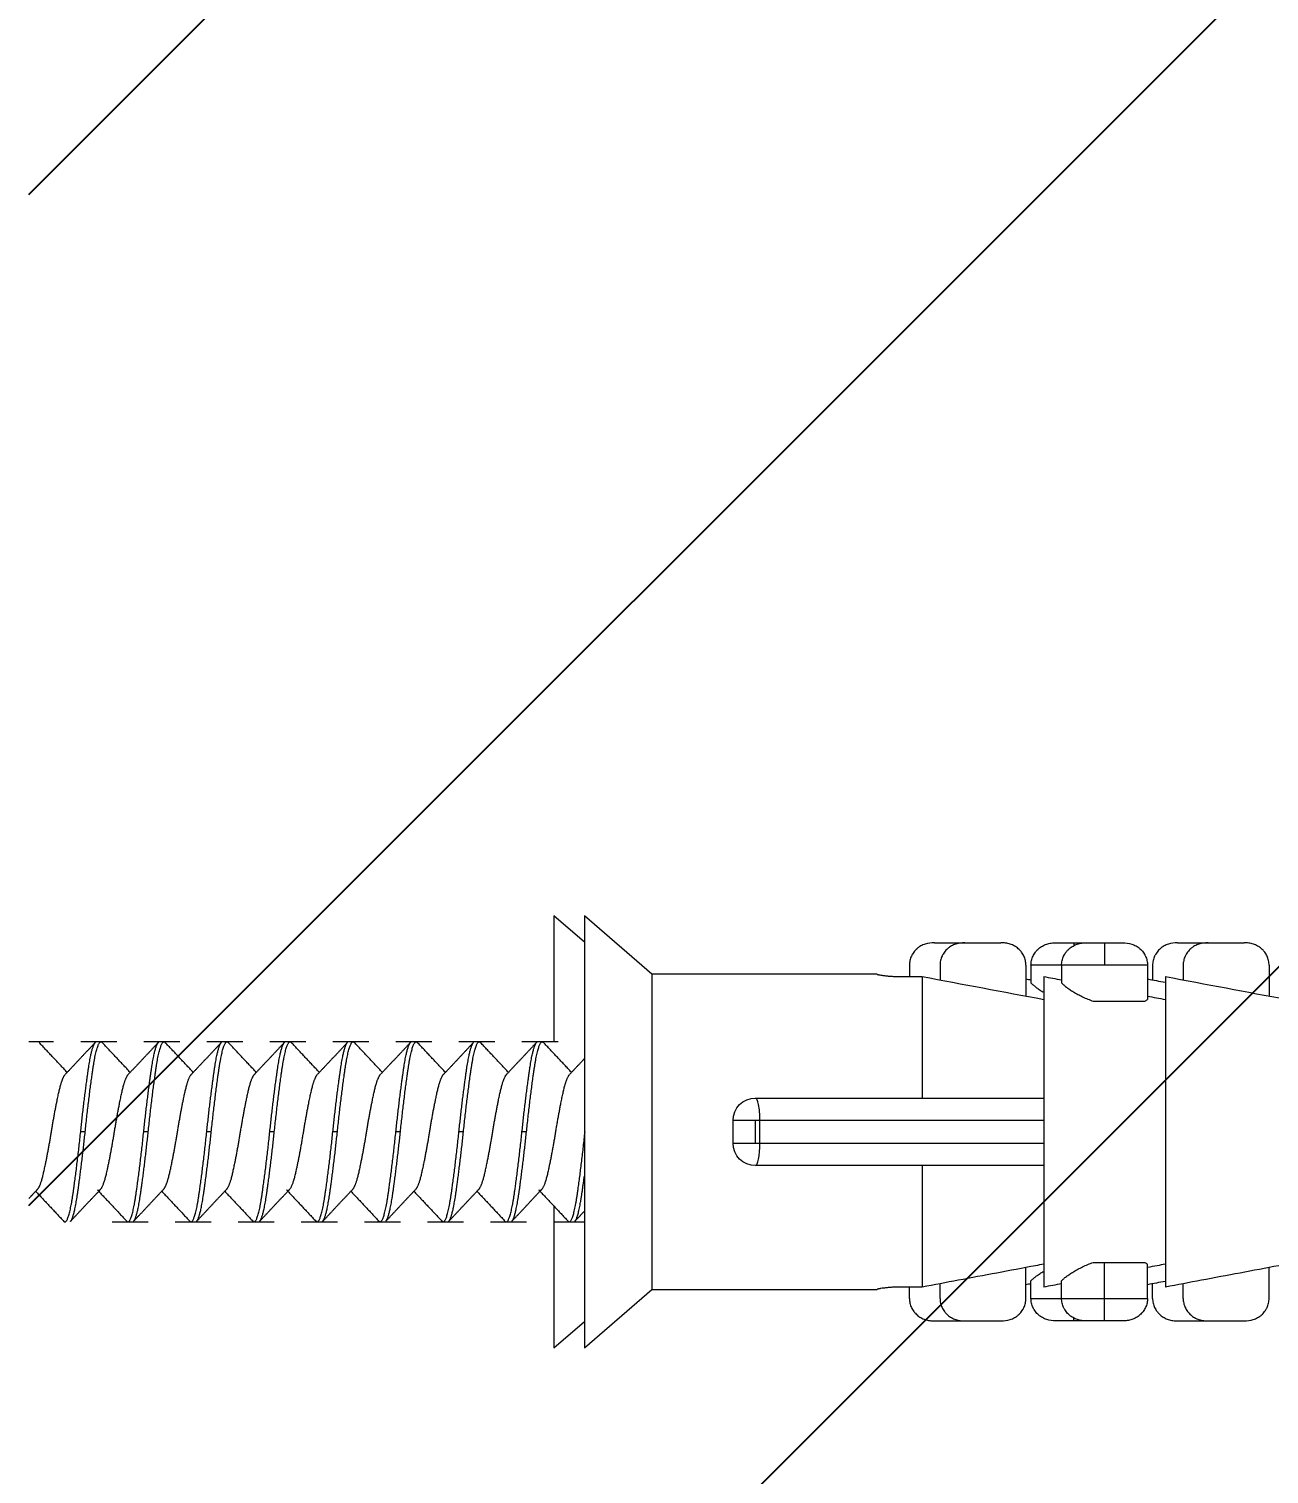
# Model space of a CAD drawing. Header units: millimetres. Extents: x 2433 to 4809, y -10272 to -6912.
# Drawn here: x 4388.36 to 4415.9, y -9289 to -9256.91 of the extents above; entities that cross this region are included whole.
import ezdxf

# ---------------------------------------------------------------- set-up
doc = ezdxf.new("R2010")
doc.units = ezdxf.units.MM
doc.layers.add('DIM', color=3, linetype='Continuous', lineweight=13)
doc.layers.add('hatch', color=2, linetype='Continuous')
doc.styles.add('ARIAL', font='arial.ttf')
doc.dimstyles.get("Standard").update_dxf_attribs({"dimtxt": 15, "dimasz": 15, "dimexe": 0.18, "dimexo": 0.0625, "dimgap": 4, "dimtad": 0, "dimtih": 1, "dimtoh": 1, "dimdec": 1, "dimdsep": 46, "dimtxsty": 'ARIAL', "dimcen": 0, "dimclrd": 3, "dimclre": 3, "dimclrt": 3, "dimadec": 0, "dimazin": 0, "dimtfac": 1, "dimtdec": 1, "dimtofl": 0, "dimtmove": 0, "dimatfit": 3, "dimfxl": 1, "dimtolj": 1, "dimtzin": 0, "dimarcsym": 0})

# ---------------------------------------------------------------- blocks, each defined once
blk = doc.blocks.new('*D52')
at = {"layer": 'Defpoints', "color": 0, "transparency": 16777216}
for p in [(4571.19, -9105.467), (4571.19, -9105.467), (4388.361, -9574.132)]:
    blk.add_point(p, dxfattribs=at)
at = {"layer": 'DIM', "color": 3, "lineweight": -2, "transparency": 16777216}
for p, q in [((4571.252, -9105.467), (4571.37, -9105.467)), ((4571.19, -9123.467), (4571.19, -9325.61)), ((4571.19, -9556.132), (4571.19, -9353.99)), ((4388.424, -9574.132), (4571.37, -9574.132))]:
    blk.add_line(p, q, dxfattribs=at)
at = {"layer": 'DIM', "color": 3, "transparency": 16777216}
for points in [[(4568.19, -9123.467), (4574.19, -9123.467), (4571.19, -9105.467)], [(4568.19, -9556.132), (4574.19, -9556.132), (4571.19, -9574.132)]]:
    blk.add_solid(points, dxfattribs=at)
at = {"layer": 'DIM', "color": 3, "transparency": 16777216, "insert": (4571.19, -9339.8), "char_height": 18, "attachment_point": 5, "style": 'ARIAL'}
blk.add_mtext('\\A1;468.7', dxfattribs=at)

msp = doc.modelspace()

# ---------------------------------------------------------------- hatches: boundary and pattern name
at = {"layer": 'hatch'}
h = msp.add_hatch(dxfattribs=at)
h.set_pattern_fill('ANSI31', color=256, scale=5)
h.set_pattern_definition([(45, (-10748.396, -4416.275), (-11.22532, 11.22532), [])])
h.paths.add_polyline_path([(4388.361, -9950.155), (4438.361, -9950.155), (4438.361, -7879.589), (4388.361, -7879.589)])

# ---------------------------------------------------------------- linework, layer by layer
at = {"linetype": 'Continuous', "lineweight": 18, "extrusion": (-1, -2.22045e-16, 0)}
for p, q in [((4400.018, -9276.603), (4400.018, -9279.403)), ((4400.698, -9277.192), (4400.018, -9276.603)), ((4400.698, -9276.603), (4400.698, -9281.403)), ((4402.198, -9277.903), (4400.698, -9276.603)), ((4408.468, -9277.203), (4409.148, -9277.203)), ((4409.148, -9277.203), (4409.948, -9277.203)), ((4411.168, -9277.203), (4411.568, -9277.203)), ((4411.568, -9277.203), (4411.854, -9277.203)), ((4411.848, -9277.203), (4412.248, -9277.203)), ((4412.248, -9277.203), (4412.648, -9277.203)), ((4413.868, -9277.203), (4414.548, -9277.203)), ((4414.548, -9277.203), (4415.348, -9277.203)), ((4407.198, -9277.903), (4402.198, -9277.903)), ((4402.198, -9277.903), (4402.198, -9281.403)), ((4407.198, -9277.903), (4407.198, -9277.904)), ((4407.698, -9277.955), (4408.198, -9277.955)), ((4407.914, -9277.703), (4407.914, -9277.955)), ((4408.198, -9277.955), (4408.198, -9280.653)), ((4408.594, -9277.703), (4408.594, -9278.029)), ((4410.502, -9277.703), (4410.502, -9278.389)), ((4410.614, -9277.703), (4410.614, -9278.096)), ((4410.898, -9277.955), (4410.898, -9281.403)), ((4411.294, -9277.703), (4411.294, -9278.096)), ((4413.202, -9277.703), (4413.202, -9278.464)), ((4413.314, -9277.703), (4413.314, -9278.029)), ((4413.598, -9277.955), (4413.598, -9281.403)), ((4413.994, -9277.703), (4413.994, -9278.029)), ((4415.902, -9277.703), (4415.902, -9278.389)), ((4411.996, -9278.503), (4413.14, -9278.503)), ((4388.911, -9279.403), (4388.361, -9279.403)), ((4390.311, -9279.403), (4389.511, -9279.403)), ((4391.711, -9279.403), (4390.911, -9279.403)), ((4393.111, -9279.403), (4392.311, -9279.403)), ((4394.511, -9279.403), (4393.711, -9279.403)), ((4395.911, -9279.403), (4395.111, -9279.403)), ((4397.311, -9279.403), (4396.511, -9279.403)), ((4398.711, -9279.403), (4397.911, -9279.403)), ((4400.111, -9279.403), (4399.311, -9279.403)), ((4404.498, -9280.653), (4410.898, -9280.653)), ((4403.998, -9281.653), (4403.998, -9281.153)), ((4400.698, -9281.403), (4400.698, -9286.203)), ((4402.198, -9281.403), (4402.198, -9284.903)), ((4410.898, -9281.403), (4410.898, -9284.851)), ((4413.598, -9281.403), (4413.598, -9284.851)), ((4410.898, -9282.153), (4404.498, -9282.153)), ((4408.198, -9282.153), (4408.198, -9284.851)), ((4400.018, -9283.06), (4400.018, -9286.203)), ((4390.211, -9283.403), (4391.011, -9283.403)), ((4391.611, -9283.403), (4392.411, -9283.403)), ((4393.011, -9283.403), (4393.811, -9283.403)), ((4394.411, -9283.403), (4395.211, -9283.403)), ((4395.811, -9283.403), (4396.611, -9283.403)), ((4397.211, -9283.403), (4398.011, -9283.403)), ((4398.611, -9283.403), (4399.411, -9283.403)), ((4400.011, -9283.403), (4400.698, -9283.403)), ((4411.996, -9284.303), (4412.248, -9284.303)), ((4412.248, -9284.303), (4413.14, -9284.303)), ((4413.202, -9285.103), (4413.202, -9284.341)), ((4410.502, -9285.103), (4410.502, -9284.417)), ((4415.902, -9285.103), (4415.902, -9284.417)), ((4400.698, -9286.203), (4402.198, -9284.903)), ((4402.198, -9284.903), (4407.198, -9284.903)), ((4407.198, -9284.901), (4407.198, -9284.903)), ((4408.198, -9284.851), (4407.698, -9284.851)), ((4407.914, -9285.103), (4407.914, -9284.851)), ((4408.594, -9285.103), (4408.594, -9284.776)), ((4410.614, -9285.103), (4410.614, -9284.709)), ((4411.294, -9285.103), (4411.294, -9284.709)), ((4413.314, -9285.103), (4413.314, -9284.776)), ((4413.994, -9285.103), (4413.994, -9284.776)), ((4400.018, -9286.203), (4400.698, -9285.614)), ((4408.468, -9285.603), (4409.148, -9285.603)), ((4409.148, -9285.603), (4409.948, -9285.603)), ((4411.568, -9285.603), (4411.168, -9285.603)), ((4411.852, -9285.603), (4411.568, -9285.603)), ((4412.248, -9285.603), (4411.848, -9285.603)), ((4412.648, -9285.603), (4412.248, -9285.603)), ((4413.868, -9285.603), (4414.548, -9285.603)), ((4414.548, -9285.603), (4415.348, -9285.603))]:
    msp.add_line(p, q, dxfattribs=at)
at = {"linetype": 'Continuous', "lineweight": 13, "extrusion": (-1, -2.22045e-16, 0)}
for p, q in [((4411.568, -9277.203), (4411.568, -9277.266)), ((4412.248, -9277.203), (4412.248, -9277.703)), ((4411.294, -9277.703), (4410.614, -9277.703)), ((4412.248, -9277.703), (4411.294, -9277.703)), ((4413.202, -9277.703), (4412.248, -9277.703)), ((4404.498, -9281.153), (4403.998, -9281.153)), ((4404.593, -9281.153), (4404.498, -9281.153)), ((4404.498, -9281.653), (4404.498, -9281.153)), ((4410.898, -9281.153), (4404.593, -9281.153)), ((4404.593, -9281.653), (4404.593, -9281.153)), ((4389.611, -9281.403), (4389.511, -9281.403)), ((4391.011, -9281.403), (4390.911, -9281.403)), ((4392.411, -9281.403), (4392.311, -9281.403)), ((4393.811, -9281.403), (4393.711, -9281.403)), ((4395.211, -9281.403), (4395.111, -9281.403)), ((4396.611, -9281.403), (4396.511, -9281.403)), ((4398.011, -9281.403), (4397.911, -9281.403)), ((4399.411, -9281.403), (4399.311, -9281.403)), ((4403.998, -9281.653), (4404.498, -9281.653)), ((4404.498, -9281.653), (4404.593, -9281.653)), ((4404.593, -9281.653), (4410.898, -9281.653)), ((4412.248, -9285.103), (4412.248, -9284.303)), ((4410.614, -9285.103), (4411.294, -9285.103)), ((4411.294, -9285.103), (4412.248, -9285.103)), ((4412.248, -9285.103), (4413.202, -9285.103)), ((4412.248, -9285.603), (4412.248, -9285.103)), ((4411.568, -9285.603), (4411.568, -9285.539))]:
    msp.add_line(p, q, dxfattribs=at)
at = {"linetype": 'Continuous', "lineweight": 18, "extrusion": (0, 0, -1)}
for centre, start, end in [((-4404.498, -9281.153), 0, 90), ((-4404.498, -9281.653), 270, 0)]:
    msp.add_arc(centre, 0.5, start, end, dxfattribs=at)
at = {"linetype": 'Continuous', "lineweight": 13}
for centre, start_param, end_param in [((4404.498, -9281.153), 1.570796, 3.141593), ((4404.498, -9281.653), 0, 1.570796)]:
    msp.add_ellipse(centre, major_axis=(0, -0.5), ratio=0.190423, start_param=start_param, end_param=end_param, dxfattribs=at)
at = {"linetype": 'Continuous', "lineweight": 18}
for points, knots in [([(4408.468, -9277.203), (4408.399, -9277.203), (4408.33, -9277.212), (4408.248, -9277.24), (4408.232, -9277.246), (4408.2, -9277.26), (4408.169, -9277.275), (4408.14, -9277.294), (4408.118, -9277.309), (4408.111, -9277.314), (4408.098, -9277.325), (4408.091, -9277.33), (4408.058, -9277.359), (4408.034, -9277.384), (4408.003, -9277.425), (4407.993, -9277.44), (4407.979, -9277.462), (4407.975, -9277.47), (4407.967, -9277.485), (4407.963, -9277.493), (4407.945, -9277.532), (4407.934, -9277.565), (4407.922, -9277.616), (4407.919, -9277.633), (4407.915, -9277.668), (4407.914, -9277.685), (4407.914, -9277.703)], [0, 0, 0, 0, 0.25, 0.25, 0.3125, 0.3125, 0.375, 0.4375, 0.4375, 0.46875, 0.46875, 0.5, 0.5, 0.625, 0.625, 0.6875, 0.6875, 0.71875, 0.71875, 0.75, 0.75, 0.875, 0.875, 0.9375, 0.9375, 1, 1, 1, 1]), ([(4409.148, -9277.203), (4409.078, -9277.203), (4409.01, -9277.212), (4408.927, -9277.24), (4408.911, -9277.246), (4408.879, -9277.26), (4408.848, -9277.275), (4408.819, -9277.294), (4408.798, -9277.309), (4408.791, -9277.314), (4408.777, -9277.325), (4408.77, -9277.33), (4408.737, -9277.359), (4408.713, -9277.384), (4408.682, -9277.425), (4408.672, -9277.44), (4408.659, -9277.462), (4408.655, -9277.47), (4408.646, -9277.485), (4408.642, -9277.493), (4408.624, -9277.532), (4408.613, -9277.565), (4408.602, -9277.616), (4408.599, -9277.633), (4408.595, -9277.668), (4408.594, -9277.685), (4408.594, -9277.703)], [0, 0, 0, 0, 0.25, 0.25, 0.3125, 0.3125, 0.375, 0.4375, 0.4375, 0.46875, 0.46875, 0.5, 0.5, 0.625, 0.625, 0.6875, 0.6875, 0.71875, 0.71875, 0.75, 0.75, 0.875, 0.875, 0.9375, 0.9375, 1, 1, 1, 1]), ([(4410.502, -9277.703), (4410.502, -9277.668), (4410.498, -9277.633), (4410.487, -9277.583), (4410.482, -9277.566), (4410.471, -9277.533), (4410.464, -9277.517), (4410.443, -9277.47), (4410.425, -9277.44), (4410.399, -9277.405), (4410.393, -9277.399), (4410.382, -9277.385), (4410.364, -9277.366), (4410.333, -9277.336), (4410.306, -9277.314), (4410.278, -9277.294), (4410.263, -9277.285), (4410.217, -9277.26), (4410.186, -9277.246), (4410.136, -9277.229), (4410.12, -9277.224), (4410.086, -9277.216), (4410.069, -9277.213), (4410.017, -9277.205), (4409.983, -9277.203), (4409.948, -9277.203)], [0, 0, 0, 0, 0.125, 0.125, 0.1875, 0.1875, 0.25, 0.25, 0.375, 0.375, 0.40625, 0.40625, 0.4375, 0.5, 0.5625, 0.5625, 0.625, 0.625, 0.75, 0.75, 0.8125, 0.8125, 0.875, 0.875, 1, 1, 1, 1]), ([(4410.614, -9277.703), (4410.614, -9277.668), (4410.618, -9277.633), (4410.629, -9277.583), (4410.634, -9277.566), (4410.645, -9277.533), (4410.652, -9277.517), (4410.674, -9277.47), (4410.691, -9277.44), (4410.718, -9277.405), (4410.723, -9277.399), (4410.734, -9277.385), (4410.752, -9277.366), (4410.783, -9277.336), (4410.81, -9277.314), (4410.839, -9277.294), (4410.854, -9277.285), (4410.899, -9277.26), (4410.93, -9277.246), (4410.98, -9277.229), (4410.997, -9277.224), (4411.031, -9277.216), (4411.048, -9277.213), (4411.099, -9277.205), (4411.134, -9277.203), (4411.168, -9277.203)], [0, 0, 0, 0, 0.125, 0.125, 0.1875, 0.1875, 0.25, 0.25, 0.375, 0.375, 0.40625, 0.40625, 0.4375, 0.5, 0.5625, 0.5625, 0.625, 0.625, 0.75, 0.75, 0.8125, 0.8125, 0.875, 0.875, 1, 1, 1, 1]), ([(4411.294, -9277.703), (4411.294, -9277.668), (4411.298, -9277.633), (4411.309, -9277.583), (4411.314, -9277.566), (4411.325, -9277.533), (4411.331, -9277.517), (4411.353, -9277.47), (4411.371, -9277.44), (4411.397, -9277.405), (4411.403, -9277.399), (4411.414, -9277.385), (4411.431, -9277.366), (4411.462, -9277.336), (4411.49, -9277.314), (4411.518, -9277.294), (4411.533, -9277.285), (4411.578, -9277.26), (4411.61, -9277.246), (4411.659, -9277.229), (4411.676, -9277.224), (4411.71, -9277.216), (4411.727, -9277.213), (4411.778, -9277.205), (4411.813, -9277.203), (4411.848, -9277.203)], [0, 0, 0, 0, 0.125, 0.125, 0.1875, 0.1875, 0.25, 0.25, 0.375, 0.375, 0.40625, 0.40625, 0.4375, 0.5, 0.5625, 0.5625, 0.625, 0.625, 0.75, 0.75, 0.8125, 0.8125, 0.875, 0.875, 1, 1, 1, 1]), ([(4412.648, -9277.203), (4412.718, -9277.203), (4412.786, -9277.212), (4412.868, -9277.24), (4412.885, -9277.246), (4412.916, -9277.26), (4412.947, -9277.275), (4412.977, -9277.294), (4412.998, -9277.309), (4413.005, -9277.314), (4413.019, -9277.325), (4413.026, -9277.33), (4413.059, -9277.359), (4413.082, -9277.384), (4413.114, -9277.425), (4413.123, -9277.44), (4413.137, -9277.462), (4413.141, -9277.47), (4413.149, -9277.485), (4413.153, -9277.493), (4413.172, -9277.532), (4413.183, -9277.565), (4413.194, -9277.616), (4413.197, -9277.633), (4413.201, -9277.668), (4413.202, -9277.685), (4413.202, -9277.703)], [0, 0, 0, 0, 0.25, 0.25, 0.3125, 0.3125, 0.375, 0.4375, 0.4375, 0.46875, 0.46875, 0.5, 0.5, 0.625, 0.625, 0.6875, 0.6875, 0.71875, 0.71875, 0.75, 0.75, 0.875, 0.875, 0.9375, 0.9375, 1, 1, 1, 1]), ([(4413.868, -9277.203), (4413.799, -9277.203), (4413.73, -9277.212), (4413.648, -9277.24), (4413.632, -9277.246), (4413.6, -9277.26), (4413.569, -9277.275), (4413.54, -9277.294), (4413.518, -9277.309), (4413.511, -9277.314), (4413.498, -9277.325), (4413.491, -9277.33), (4413.458, -9277.359), (4413.434, -9277.384), (4413.403, -9277.425), (4413.393, -9277.44), (4413.379, -9277.462), (4413.375, -9277.47), (4413.367, -9277.485), (4413.363, -9277.493), (4413.345, -9277.532), (4413.334, -9277.565), (4413.322, -9277.616), (4413.319, -9277.633), (4413.315, -9277.668), (4413.314, -9277.685), (4413.314, -9277.703)], [0, 0, 0, 0, 0.25, 0.25, 0.3125, 0.3125, 0.375, 0.4375, 0.4375, 0.46875, 0.46875, 0.5, 0.5, 0.625, 0.625, 0.6875, 0.6875, 0.71875, 0.71875, 0.75, 0.75, 0.875, 0.875, 0.9375, 0.9375, 1, 1, 1, 1]), ([(4414.548, -9277.203), (4414.478, -9277.203), (4414.41, -9277.212), (4414.327, -9277.24), (4414.311, -9277.246), (4414.279, -9277.26), (4414.248, -9277.275), (4414.219, -9277.294), (4414.198, -9277.309), (4414.191, -9277.314), (4414.177, -9277.325), (4414.17, -9277.33), (4414.137, -9277.359), (4414.113, -9277.384), (4414.082, -9277.425), (4414.072, -9277.44), (4414.059, -9277.462), (4414.055, -9277.47), (4414.046, -9277.485), (4414.042, -9277.493), (4414.024, -9277.532), (4414.013, -9277.565), (4414.002, -9277.616), (4413.999, -9277.633), (4413.995, -9277.668), (4413.994, -9277.685), (4413.994, -9277.703)], [0, 0, 0, 0, 0.25, 0.25, 0.3125, 0.3125, 0.375, 0.4375, 0.4375, 0.46875, 0.46875, 0.5, 0.5, 0.625, 0.625, 0.6875, 0.6875, 0.71875, 0.71875, 0.75, 0.75, 0.875, 0.875, 0.9375, 0.9375, 1, 1, 1, 1]), ([(4415.902, -9277.703), (4415.902, -9277.668), (4415.898, -9277.633), (4415.887, -9277.583), (4415.882, -9277.566), (4415.871, -9277.533), (4415.864, -9277.517), (4415.843, -9277.47), (4415.825, -9277.44), (4415.799, -9277.405), (4415.793, -9277.399), (4415.782, -9277.385), (4415.764, -9277.366), (4415.733, -9277.336), (4415.706, -9277.314), (4415.678, -9277.294), (4415.663, -9277.285), (4415.617, -9277.26), (4415.586, -9277.246), (4415.536, -9277.229), (4415.52, -9277.224), (4415.486, -9277.216), (4415.469, -9277.213), (4415.417, -9277.205), (4415.383, -9277.203), (4415.348, -9277.203)], [0, 0, 0, 0, 0.125, 0.125, 0.1875, 0.1875, 0.25, 0.25, 0.375, 0.375, 0.40625, 0.40625, 0.4375, 0.5, 0.5625, 0.5625, 0.625, 0.625, 0.75, 0.75, 0.8125, 0.8125, 0.875, 0.875, 1, 1, 1, 1]), ([(4407.198, -9277.904), (4407.198, -9277.905), (4407.201, -9277.907), (4407.211, -9277.909), (4407.215, -9277.91), (4407.224, -9277.913), (4407.23, -9277.914), (4407.249, -9277.917), (4407.264, -9277.92), (4407.291, -9277.925), (4407.301, -9277.926), (4407.322, -9277.929), (4407.333, -9277.931), (4407.367, -9277.935), (4407.392, -9277.938), (4407.426, -9277.942), (4407.433, -9277.942), (4407.447, -9277.944), (4407.469, -9277.945), (4407.506, -9277.948), (4407.536, -9277.95), (4407.567, -9277.952), (4407.584, -9277.952), (4407.632, -9277.954), (4407.665, -9277.955), (4407.698, -9277.955)], [0, 0, 0, 0, 0.125, 0.125, 0.1875, 0.1875, 0.25, 0.25, 0.375, 0.375, 0.4375, 0.4375, 0.5, 0.5, 0.625, 0.625, 0.65625, 0.65625, 0.6875, 0.75, 0.8125, 0.8125, 0.875, 0.875, 1, 1, 1, 1]), ([(4410.614, -9278.096), (4410.628, -9278.11), (4410.643, -9278.125), (4410.679, -9278.156), (4410.699, -9278.172), (4410.733, -9278.198), (4410.744, -9278.206), (4410.769, -9278.224), (4410.782, -9278.233), (4410.822, -9278.26), (4410.85, -9278.278), (4410.883, -9278.298), (4410.885, -9278.299), (4410.888, -9278.301)], [0, 0, 0, 0, 0.244671, 0.244671, 0.489341, 0.489341, 0.611677, 0.611677, 0.734012, 0.734012, 0.978683, 0.978683, 1, 1, 1, 1]), ([(4411.294, -9278.096), (4411.307, -9278.11), (4411.323, -9278.125), (4411.358, -9278.156), (4411.378, -9278.172), (4411.412, -9278.198), (4411.424, -9278.206), (4411.448, -9278.224), (4411.461, -9278.233), (4411.501, -9278.26), (4411.529, -9278.278), (4411.589, -9278.314), (4411.621, -9278.333), (4411.672, -9278.36), (4411.689, -9278.369), (4411.724, -9278.387), (4411.742, -9278.396), (4411.797, -9278.423), (4411.835, -9278.44), (4411.913, -9278.472), (4411.954, -9278.488), (4411.996, -9278.503)], [0, 0, 0, 0, 0.125, 0.125, 0.25, 0.25, 0.3125, 0.3125, 0.375, 0.375, 0.5, 0.5, 0.625, 0.625, 0.6875, 0.6875, 0.75, 0.75, 0.875, 0.875, 1, 1, 1, 1]), ([(4410.898, -9284.342), (4410.837, -9284.354), (4410.776, -9284.365), (4410.144, -9284.485), (4409.572, -9284.592), (4408.733, -9284.75), (4408.465, -9284.801), (4408.198, -9284.851)], [0, 0, 0, 0, 0.067447, 0.067447, 0.702741, 0.702741, 1, 1, 1, 1]), ([(4411.294, -9284.709), (4411.307, -9284.695), (4411.323, -9284.681), (4411.358, -9284.649), (4411.378, -9284.633), (4411.412, -9284.608), (4411.424, -9284.599), (4411.448, -9284.582), (4411.461, -9284.573), (4411.501, -9284.546), (4411.529, -9284.528), (4411.589, -9284.491), (4411.621, -9284.473), (4411.672, -9284.446), (4411.689, -9284.437), (4411.724, -9284.418), (4411.742, -9284.409), (4411.797, -9284.383), (4411.835, -9284.366), (4411.913, -9284.333), (4411.954, -9284.318), (4411.996, -9284.303)], [0, 0, 0, 0, 0.125, 0.125, 0.25, 0.25, 0.3125, 0.3125, 0.375, 0.375, 0.5, 0.5, 0.625, 0.625, 0.6875, 0.6875, 0.75, 0.75, 0.875, 0.875, 1, 1, 1, 1]), ([(4413.598, -9284.342), (4413.537, -9284.354), (4413.476, -9284.365), (4413.344, -9284.39), (4413.273, -9284.404), (4413.202, -9284.417)], [0, 0, 0, 0, 0.459752, 0.459752, 1, 1, 1, 1]), ([(4416.298, -9284.342), (4416.237, -9284.354), (4416.176, -9284.365), (4415.544, -9284.485), (4414.972, -9284.592), (4414.133, -9284.75), (4413.865, -9284.801), (4413.598, -9284.851)], [0, 0, 0, 0, 0.067447, 0.067447, 0.702741, 0.702741, 1, 1, 1, 1]), ([(4410.614, -9284.709), (4410.628, -9284.695), (4410.643, -9284.681), (4410.679, -9284.649), (4410.699, -9284.633), (4410.733, -9284.608), (4410.744, -9284.599), (4410.769, -9284.582), (4410.782, -9284.573), (4410.822, -9284.546), (4410.85, -9284.528), (4410.883, -9284.508), (4410.885, -9284.506), (4410.888, -9284.505)], [0, 0, 0, 0, 0.244671, 0.244671, 0.489341, 0.489341, 0.611677, 0.611677, 0.734012, 0.734012, 0.978683, 0.978683, 1, 1, 1, 1]), ([(4407.698, -9284.851), (4407.665, -9284.851), (4407.632, -9284.852), (4407.584, -9284.853), (4407.568, -9284.854), (4407.537, -9284.855), (4407.521, -9284.856), (4407.476, -9284.859), (4407.447, -9284.862), (4407.407, -9284.866), (4407.393, -9284.867), (4407.368, -9284.87), (4407.356, -9284.872), (4407.321, -9284.876), (4407.301, -9284.879), (4407.278, -9284.883), (4407.273, -9284.884), (4407.265, -9284.885), (4407.253, -9284.887), (4407.235, -9284.891), (4407.224, -9284.893), (4407.215, -9284.895), (4407.211, -9284.896), (4407.201, -9284.899), (4407.198, -9284.9), (4407.198, -9284.901)], [0, 0, 0, 0, 0.125, 0.125, 0.1875, 0.1875, 0.25, 0.25, 0.375, 0.375, 0.4375, 0.4375, 0.5, 0.5, 0.625, 0.625, 0.65625, 0.65625, 0.6875, 0.75, 0.8125, 0.8125, 0.875, 0.875, 1, 1, 1, 1]), ([(4407.914, -9285.103), (4407.914, -9285.138), (4407.918, -9285.172), (4407.929, -9285.223), (4407.934, -9285.239), (4407.945, -9285.273), (4407.952, -9285.289), (4407.974, -9285.336), (4407.991, -9285.365), (4408.018, -9285.4), (4408.023, -9285.407), (4408.034, -9285.42), (4408.052, -9285.44), (4408.083, -9285.47), (4408.11, -9285.491), (4408.139, -9285.511), (4408.154, -9285.521), (4408.199, -9285.546), (4408.23, -9285.56), (4408.28, -9285.577), (4408.297, -9285.581), (4408.331, -9285.589), (4408.348, -9285.593), (4408.399, -9285.6), (4408.434, -9285.603), (4408.468, -9285.603)], [0, 0, 0, 0, 0.125, 0.125, 0.1875, 0.1875, 0.25, 0.25, 0.375, 0.375, 0.40625, 0.40625, 0.4375, 0.5, 0.5625, 0.5625, 0.625, 0.625, 0.75, 0.75, 0.8125, 0.8125, 0.875, 0.875, 1, 1, 1, 1]), ([(4408.594, -9285.103), (4408.594, -9285.138), (4408.598, -9285.172), (4408.609, -9285.223), (4408.614, -9285.239), (4408.625, -9285.273), (4408.631, -9285.289), (4408.653, -9285.336), (4408.671, -9285.365), (4408.697, -9285.4), (4408.703, -9285.407), (4408.714, -9285.42), (4408.731, -9285.44), (4408.762, -9285.47), (4408.79, -9285.491), (4408.818, -9285.511), (4408.833, -9285.521), (4408.878, -9285.546), (4408.91, -9285.56), (4408.959, -9285.577), (4408.976, -9285.581), (4409.01, -9285.589), (4409.027, -9285.593), (4409.078, -9285.6), (4409.113, -9285.603), (4409.148, -9285.603)], [0, 0, 0, 0, 0.125, 0.125, 0.1875, 0.1875, 0.25, 0.25, 0.375, 0.375, 0.40625, 0.40625, 0.4375, 0.5, 0.5625, 0.5625, 0.625, 0.625, 0.75, 0.75, 0.8125, 0.8125, 0.875, 0.875, 1, 1, 1, 1]), ([(4409.948, -9285.603), (4410.018, -9285.603), (4410.086, -9285.593), (4410.168, -9285.566), (4410.185, -9285.56), (4410.216, -9285.546), (4410.247, -9285.53), (4410.277, -9285.512), (4410.298, -9285.497), (4410.305, -9285.492), (4410.319, -9285.481), (4410.326, -9285.475), (4410.359, -9285.447), (4410.382, -9285.422), (4410.414, -9285.38), (4410.423, -9285.366), (4410.437, -9285.344), (4410.441, -9285.336), (4410.449, -9285.321), (4410.453, -9285.313), (4410.472, -9285.274), (4410.483, -9285.241), (4410.494, -9285.19), (4410.497, -9285.173), (4410.501, -9285.138), (4410.502, -9285.12), (4410.502, -9285.103)], [0, 0, 0, 0, 0.25, 0.25, 0.3125, 0.3125, 0.375, 0.4375, 0.4375, 0.46875, 0.46875, 0.5, 0.5, 0.625, 0.625, 0.6875, 0.6875, 0.71875, 0.71875, 0.75, 0.75, 0.875, 0.875, 0.9375, 0.9375, 1, 1, 1, 1]), ([(4411.168, -9285.603), (4411.099, -9285.603), (4411.03, -9285.593), (4410.948, -9285.566), (4410.932, -9285.56), (4410.9, -9285.546), (4410.869, -9285.53), (4410.84, -9285.512), (4410.818, -9285.497), (4410.811, -9285.492), (4410.798, -9285.481), (4410.791, -9285.475), (4410.758, -9285.447), (4410.734, -9285.422), (4410.703, -9285.38), (4410.693, -9285.366), (4410.679, -9285.344), (4410.675, -9285.336), (4410.667, -9285.321), (4410.663, -9285.313), (4410.645, -9285.274), (4410.634, -9285.241), (4410.622, -9285.19), (4410.619, -9285.173), (4410.615, -9285.138), (4410.614, -9285.12), (4410.614, -9285.103)], [0, 0, 0, 0, 0.25, 0.25, 0.3125, 0.3125, 0.375, 0.4375, 0.4375, 0.46875, 0.46875, 0.5, 0.5, 0.625, 0.625, 0.6875, 0.6875, 0.71875, 0.71875, 0.75, 0.75, 0.875, 0.875, 0.9375, 0.9375, 1, 1, 1, 1]), ([(4411.848, -9285.603), (4411.778, -9285.603), (4411.71, -9285.593), (4411.627, -9285.566), (4411.611, -9285.56), (4411.579, -9285.546), (4411.548, -9285.53), (4411.519, -9285.512), (4411.498, -9285.497), (4411.491, -9285.492), (4411.477, -9285.481), (4411.47, -9285.475), (4411.437, -9285.447), (4411.413, -9285.422), (4411.382, -9285.38), (4411.372, -9285.366), (4411.359, -9285.344), (4411.355, -9285.336), (4411.346, -9285.321), (4411.342, -9285.313), (4411.324, -9285.274), (4411.313, -9285.241), (4411.302, -9285.19), (4411.299, -9285.173), (4411.295, -9285.138), (4411.294, -9285.12), (4411.294, -9285.103)], [0, 0, 0, 0, 0.25, 0.25, 0.3125, 0.3125, 0.375, 0.4375, 0.4375, 0.46875, 0.46875, 0.5, 0.5, 0.625, 0.625, 0.6875, 0.6875, 0.71875, 0.71875, 0.75, 0.75, 0.875, 0.875, 0.9375, 0.9375, 1, 1, 1, 1]), ([(4413.202, -9285.103), (4413.202, -9285.138), (4413.198, -9285.172), (4413.187, -9285.223), (4413.182, -9285.239), (4413.171, -9285.273), (4413.164, -9285.289), (4413.143, -9285.336), (4413.125, -9285.365), (4413.099, -9285.4), (4413.093, -9285.407), (4413.082, -9285.42), (4413.064, -9285.44), (4413.033, -9285.47), (4413.006, -9285.491), (4412.978, -9285.511), (4412.963, -9285.521), (4412.917, -9285.546), (4412.886, -9285.56), (4412.836, -9285.577), (4412.82, -9285.581), (4412.786, -9285.589), (4412.769, -9285.593), (4412.717, -9285.6), (4412.683, -9285.603), (4412.648, -9285.603)], [0, 0, 0, 0, 0.125, 0.125, 0.1875, 0.1875, 0.25, 0.25, 0.375, 0.375, 0.40625, 0.40625, 0.4375, 0.5, 0.5625, 0.5625, 0.625, 0.625, 0.75, 0.75, 0.8125, 0.8125, 0.875, 0.875, 1, 1, 1, 1]), ([(4413.314, -9285.103), (4413.314, -9285.138), (4413.318, -9285.172), (4413.329, -9285.223), (4413.334, -9285.239), (4413.345, -9285.273), (4413.352, -9285.289), (4413.374, -9285.336), (4413.391, -9285.365), (4413.418, -9285.4), (4413.423, -9285.407), (4413.434, -9285.42), (4413.452, -9285.44), (4413.483, -9285.47), (4413.51, -9285.491), (4413.539, -9285.511), (4413.554, -9285.521), (4413.599, -9285.546), (4413.63, -9285.56), (4413.68, -9285.577), (4413.697, -9285.581), (4413.731, -9285.589), (4413.748, -9285.593), (4413.799, -9285.6), (4413.834, -9285.603), (4413.868, -9285.603)], [0, 0, 0, 0, 0.125, 0.125, 0.1875, 0.1875, 0.25, 0.25, 0.375, 0.375, 0.40625, 0.40625, 0.4375, 0.5, 0.5625, 0.5625, 0.625, 0.625, 0.75, 0.75, 0.8125, 0.8125, 0.875, 0.875, 1, 1, 1, 1]), ([(4413.994, -9285.103), (4413.994, -9285.138), (4413.998, -9285.172), (4414.009, -9285.223), (4414.014, -9285.239), (4414.025, -9285.273), (4414.031, -9285.289), (4414.053, -9285.336), (4414.071, -9285.365), (4414.097, -9285.4), (4414.103, -9285.407), (4414.114, -9285.42), (4414.131, -9285.44), (4414.162, -9285.47), (4414.19, -9285.491), (4414.218, -9285.511), (4414.233, -9285.521), (4414.278, -9285.546), (4414.31, -9285.56), (4414.359, -9285.577), (4414.376, -9285.581), (4414.41, -9285.589), (4414.427, -9285.593), (4414.478, -9285.6), (4414.513, -9285.603), (4414.548, -9285.603)], [0, 0, 0, 0, 0.125, 0.125, 0.1875, 0.1875, 0.25, 0.25, 0.375, 0.375, 0.40625, 0.40625, 0.4375, 0.5, 0.5625, 0.5625, 0.625, 0.625, 0.75, 0.75, 0.8125, 0.8125, 0.875, 0.875, 1, 1, 1, 1]), ([(4415.348, -9285.603), (4415.418, -9285.603), (4415.486, -9285.593), (4415.568, -9285.566), (4415.585, -9285.56), (4415.616, -9285.546), (4415.647, -9285.53), (4415.677, -9285.512), (4415.698, -9285.497), (4415.705, -9285.492), (4415.719, -9285.481), (4415.726, -9285.475), (4415.759, -9285.447), (4415.782, -9285.422), (4415.814, -9285.38), (4415.823, -9285.366), (4415.837, -9285.344), (4415.841, -9285.336), (4415.849, -9285.321), (4415.853, -9285.313), (4415.872, -9285.274), (4415.883, -9285.241), (4415.894, -9285.19), (4415.897, -9285.173), (4415.901, -9285.138), (4415.902, -9285.12), (4415.902, -9285.103)], [0, 0, 0, 0, 0.25, 0.25, 0.3125, 0.3125, 0.375, 0.4375, 0.4375, 0.46875, 0.46875, 0.5, 0.5, 0.625, 0.625, 0.6875, 0.6875, 0.71875, 0.71875, 0.75, 0.75, 0.875, 0.875, 0.9375, 0.9375, 1, 1, 1, 1])]:
    msp.add_open_spline(points, degree=3, knots=knots, dxfattribs=at)
for points, degree in [([(4408.198, -9277.955), (4409.098, -9278.124), (4409.998, -9278.293), (4410.898, -9278.463)], 3), ([(4410.898, -9277.955), (4411.03, -9277.979), (4411.162, -9278.004), (4411.294, -9278.029)], 3), ([(4413.598, -9277.955), (4414.498, -9278.124), (4415.398, -9278.293), (4416.298, -9278.463)], 3), ([(4410.502, -9278.008), (4410.539, -9278.015), (4410.577, -9278.022), (4410.615, -9278.029)], 3), ([(4413.202, -9278.008), (4413.334, -9278.033), (4413.466, -9278.058), (4413.598, -9278.082)], 3), ([(4413.14, -9278.503), (4413.165, -9278.49), (4413.185, -9278.477), (4413.202, -9278.464)], 3), ([(4413.202, -9278.389), (4413.334, -9278.414), (4413.466, -9278.438), (4413.598, -9278.463)], 3), ([(4389.211, -9280.082), (4388.9, -9279.752), (4388.59, -9279.42)], 2), ([(4389.833, -9279.42), (4389.502, -9279.774), (4389.17, -9280.126)], 2), ([(4390.611, -9280.082), (4390.298, -9279.75), (4389.987, -9279.417)], 2), ([(4391.239, -9279.414), (4390.907, -9279.769), (4390.573, -9280.122)], 2), ([(4392.011, -9280.082), (4391.697, -9279.748), (4391.384, -9279.414)], 2), ([(4392.632, -9279.421), (4392.301, -9279.775), (4391.969, -9280.127)], 2), ([(4393.411, -9280.082), (4393.1, -9279.752), (4392.789, -9279.419)], 2), ([(4394.039, -9279.413), (4393.708, -9279.768), (4393.375, -9280.121)], 2), ([(4394.811, -9280.082), (4394.499, -9279.751), (4394.188, -9279.418)], 2), ([(4395.433, -9279.42), (4395.102, -9279.775), (4394.769, -9280.127)], 2), ([(4396.211, -9280.082), (4395.897, -9279.748), (4395.584, -9279.414)], 2), ([(4396.839, -9279.413), (4396.508, -9279.768), (4396.175, -9280.121)], 2), ([(4397.611, -9280.082), (4397.299, -9279.751), (4396.987, -9279.417)], 2), ([(4398.234, -9279.418), (4397.903, -9279.773), (4397.57, -9280.126)], 2), ([(4399.011, -9280.082), (4398.699, -9279.752), (4398.389, -9279.419)], 2), ([(4399.638, -9279.414), (4399.307, -9279.768), (4398.975, -9280.121)], 2), ([(4400.411, -9280.082), (4400.097, -9279.749), (4399.785, -9279.415)], 2), ([(4400.698, -9279.778), (4400.534, -9279.952), (4400.37, -9280.126)], 2), ([(4388.361, -9282.883), (4388.456, -9282.782), (4388.552, -9282.681)], 2), ([(4388.511, -9282.723), (4388.826, -9283.057), (4389.139, -9283.392)], 2), ([(4389.284, -9283.392), (4389.615, -9283.038), (4389.948, -9282.685)], 2), ([(4389.911, -9282.723), (4390.224, -9283.055), (4390.535, -9283.388)], 2), ([(4390.69, -9283.386), (4391.02, -9283.032), (4391.352, -9282.68)], 2), ([(4391.311, -9282.723), (4391.625, -9283.056), (4391.937, -9283.39)], 2), ([(4392.087, -9283.388), (4392.419, -9283.033), (4392.752, -9282.68)], 2), ([(4392.711, -9282.723), (4393.024, -9283.055), (4393.336, -9283.389)], 2), ([(4393.484, -9283.392), (4393.815, -9283.038), (4394.148, -9282.684)], 2), ([(4394.111, -9282.723), (4394.424, -9283.055), (4394.735, -9283.388)], 2), ([(4394.888, -9283.387), (4395.219, -9283.034), (4395.55, -9282.682)], 2), ([(4395.511, -9282.723), (4395.825, -9283.056), (4396.137, -9283.39)], 2), ([(4396.288, -9283.387), (4396.619, -9283.033), (4396.952, -9282.68)], 2), ([(4396.911, -9282.723), (4397.223, -9283.054), (4397.533, -9283.386)], 2), ([(4397.684, -9283.391), (4398.016, -9283.037), (4398.35, -9282.683)], 2), ([(4398.311, -9282.723), (4398.626, -9283.057), (4398.938, -9283.391)], 2), ([(4399.086, -9283.39), (4399.416, -9283.036), (4399.748, -9282.684)], 2), ([(4399.711, -9282.723), (4400.023, -9283.053), (4400.333, -9283.385)], 2), ([(4400.49, -9283.386), (4400.594, -9283.274), (4400.698, -9283.163)], 2), ([(4411.996, -9284.303), (4412.12, -9284.303), (4412.244, -9284.303), (4412.367, -9284.303)], 3), ([(4413.14, -9284.303), (4413.165, -9284.316), (4413.185, -9284.329), (4413.202, -9284.341)], 3), ([(4410.615, -9284.777), (4410.577, -9284.784), (4410.539, -9284.791), (4410.502, -9284.798)], 3), ([(4411.294, -9284.777), (4411.162, -9284.801), (4411.03, -9284.826), (4410.898, -9284.851)], 3), ([(4413.598, -9284.723), (4413.466, -9284.748), (4413.334, -9284.773), (4413.202, -9284.798)], 3)]:
    msp.add_open_spline(points, degree=degree, dxfattribs=at)
for points, weights, knots in [([(4389.511, -9281.403), (4389.599, -9280.574), (4389.686, -9279.989), (4389.758, -9279.51), (4389.833, -9279.42)], [1, 0.923879532511, 1, 0.936905762166, 0.978405807031], [0, 0, 0, 0.546785, 0.546785, 1, 1, 1]), ([(4389.611, -9281.403), (4389.699, -9280.574), (4389.786, -9279.989), (4389.874, -9279.403), (4389.961, -9279.403), (4389.974, -9279.403), (4389.987, -9279.417)], [1, 0.923879532511, 1, 0.923879532511, 1, 0.988306138301, 0.980205171022], [0, 0, 0, 0.464334, 0.464334, 0.928668, 0.928668, 1, 1, 1]), ([(4390.911, -9281.403), (4390.999, -9280.574), (4391.086, -9279.989), (4391.161, -9279.488), (4391.239, -9279.414)], [1, 0.923879532511, 1, 0.934241363567, 0.982097327995], [0, 0, 0, 0.536516, 0.536516, 1, 1, 1]), ([(4391.011, -9281.403), (4391.099, -9280.574), (4391.186, -9279.989), (4391.274, -9279.403), (4391.361, -9279.403), (4391.372, -9279.403), (4391.384, -9279.414)], [1, 0.923879532511, 1, 0.923879532511, 1, 0.989785720568, 0.982312661935], [0, 0, 0, 0.468563, 0.468563, 0.937126, 0.937126, 1, 1, 1]), ([(4392.311, -9281.403), (4392.399, -9280.574), (4392.486, -9279.989), (4392.558, -9279.511), (4392.632, -9279.421)], [1, 0.923879532511, 1, 0.937048504482, 0.97821856572], [0, 0, 0, 0.547346, 0.547346, 1, 1, 1]), ([(4392.411, -9281.403), (4392.499, -9280.574), (4392.586, -9279.989), (4392.674, -9279.403), (4392.761, -9279.403), (4392.775, -9279.403), (4392.789, -9279.419)], [1, 0.923879532511, 1, 0.923879532511, 1, 0.987311810546, 0.978853499255], [0, 0, 0, 0.461534, 0.461534, 0.923069, 0.923069, 1, 1, 1]), ([(4393.711, -9281.403), (4393.799, -9280.574), (4393.886, -9279.989), (4393.961, -9279.486), (4394.039, -9279.413)], [1, 0.923879532511, 1, 0.933975146727, 0.982486669636], [0, 0, 0, 0.535512, 0.535512, 1, 1, 1]), ([(4393.811, -9281.403), (4393.899, -9280.574), (4393.986, -9279.989), (4394.074, -9279.403), (4394.161, -9279.403), (4394.174, -9279.403), (4394.188, -9279.418)], [1, 0.923879532511, 1, 0.923879532511, 1, 0.987906291345, 0.979655380662], [0, 0, 0, 0.463204, 0.463204, 0.926408, 0.926408, 1, 1, 1]), ([(4395.111, -9281.403), (4395.199, -9280.574), (4395.286, -9279.989), (4395.358, -9279.509), (4395.433, -9279.42)], [1, 0.923879532511, 1, 0.936800972622, 0.978543945557], [0, 0, 0, 0.546373, 0.546373, 1, 1, 1]), ([(4395.211, -9281.403), (4395.299, -9280.574), (4395.386, -9279.989), (4395.474, -9279.403), (4395.561, -9279.403), (4395.572, -9279.403), (4395.584, -9279.414)], [1, 0.923879532511, 1, 0.923879532511, 1, 0.989633321982, 0.982090273841], [0, 0, 0, 0.468124, 0.468124, 0.936247, 0.936247, 1, 1, 1]), ([(4396.511, -9281.403), (4396.599, -9280.574), (4396.686, -9279.989), (4396.761, -9279.486), (4396.839, -9279.413)], [1, 0.923879532511, 1, 0.934017808594, 0.982424026151], [0, 0, 0, 0.535672, 0.535672, 1, 1, 1]), ([(4396.611, -9281.403), (4396.699, -9280.574), (4396.786, -9279.989), (4396.874, -9279.403), (4396.961, -9279.403), (4396.974, -9279.403), (4396.987, -9279.417)], [1, 0.923879532511, 1, 0.923879532511, 1, 0.988196449664, 0.980053512698], [0, 0, 0, 0.464023, 0.464023, 0.928047, 0.928047, 1, 1, 1]), ([(4397.911, -9281.403), (4397.999, -9280.574), (4398.086, -9279.989), (4398.159, -9279.504), (4398.234, -9279.418)], [1, 0.923879532511, 1, 0.936163531801, 0.979396681185], [0, 0, 0, 0.543885, 0.543885, 1, 1, 1]), ([(4398.011, -9281.403), (4398.099, -9280.574), (4398.186, -9279.989), (4398.274, -9279.403), (4398.361, -9279.403), (4398.375, -9279.403), (4398.389, -9279.419)], [1, 0.923879532511, 1, 0.923879532511, 1, 0.987368739607, 0.9789294855], [0, 0, 0, 0.461694, 0.461694, 0.923388, 0.923388, 1, 1, 1]), ([(4399.311, -9281.403), (4399.399, -9280.574), (4399.486, -9279.989), (4399.561, -9279.49), (4399.638, -9279.414)], [1, 0.923879532511, 1, 0.934427118148, 0.981827868126], [0, 0, 0, 0.53722, 0.53722, 1, 1, 1]), ([(4399.411, -9281.403), (4399.499, -9280.574), (4399.586, -9279.989), (4399.674, -9279.403), (4399.761, -9279.403), (4399.773, -9279.403), (4399.785, -9279.415)], [1, 0.923879532511, 1, 0.923879532511, 1, 0.989148006276, 0.9813902071], [0, 0, 0, 0.466731, 0.466731, 0.933461, 0.933461, 1, 1, 1]), ([(4388.54, -9282.691), (4388.615, -9282.633), (4388.686, -9282.322), (4388.774, -9281.941), (4388.861, -9281.403), (4388.949, -9280.864), (4389.036, -9280.484), (4389.101, -9280.204), (4389.169, -9280.127)], [0.978405862908, 0.93690571969, 1, 0.923879532511, 1, 0.923879532511, 1, 0.942890431012, 0.971474052767], [0, 0, 0, 0.231586, 0.231586, 0.510983, 0.510983, 0.790381, 0.790381, 1, 1, 1]), ([(4389.884, -9282.692), (4389.898, -9282.703), (4389.911, -9282.703), (4389.999, -9282.703), (4390.086, -9282.322), (4390.174, -9281.941), (4390.261, -9281.403), (4390.349, -9280.864), (4390.436, -9280.484), (4390.501, -9280.201), (4390.57, -9280.126)], [0.979050668778, 0.987459267614, 1, 0.923879532511, 1, 0.923879532511, 1, 0.923879532511, 1, 0.942424286746, 0.97194637691], [0, 0, 0, 0.042016, 0.042016, 0.297044, 0.297044, 0.552073, 0.552073, 0.807102, 0.807102, 1, 1, 1]), ([(4391.357, -9282.674), (4391.424, -9282.594), (4391.486, -9282.322), (4391.574, -9281.941), (4391.661, -9281.403), (4391.749, -9280.864), (4391.836, -9280.484), (4391.909, -9280.167), (4391.985, -9280.112)], [0.970072397592, 0.944346305833, 1, 0.923879532511, 1, 0.923879532511, 1, 0.935811628185, 0.979876587233], [0, 0, 0, 0.204547, 0.204547, 0.484316, 0.484316, 0.764085, 0.764085, 1, 1, 1]), ([(4392.749, -9282.683), (4392.82, -9282.612), (4392.886, -9282.322), (4392.974, -9281.941), (4393.061, -9281.403), (4393.149, -9280.864), (4393.236, -9280.484), (4393.308, -9280.172), (4393.383, -9280.114)], [0.973442484351, 0.941016187704, 1, 0.923879532511, 1, 0.923879532511, 1, 0.936791562395, 0.978556378799], [0, 0, 0, 0.21493, 0.21493, 0.492303, 0.492303, 0.769676, 0.769676, 1, 1, 1]), ([(4394.084, -9282.692), (4394.098, -9282.703), (4394.111, -9282.703), (4394.199, -9282.703), (4394.286, -9282.322), (4394.374, -9281.941), (4394.461, -9281.403), (4394.549, -9280.864), (4394.636, -9280.484), (4394.699, -9280.209), (4394.767, -9280.13)], [0.978986668102, 0.987411497035, 1, 0.923879532511, 1, 0.923879532511, 1, 0.923879532511, 1, 0.94391817938, 0.970473018986], [0, 0, 0, 0.042381, 0.042381, 0.298651, 0.298651, 0.554922, 0.554922, 0.811192, 0.811192, 1, 1, 1]), ([(4395.546, -9282.686), (4395.618, -9282.619), (4395.686, -9282.322), (4395.774, -9281.941), (4395.861, -9281.403), (4395.949, -9280.864), (4396.036, -9280.484), (4396.102, -9280.197), (4396.172, -9280.124)], [0.975054195693, 0.93959836411, 1, 0.923879532511, 1, 0.923879532511, 1, 0.941644335278, 0.972762204219], [0, 0, 0, 0.222886, 0.222886, 0.503775, 0.503775, 0.784664, 0.784664, 1, 1, 1]), ([(4396.956, -9282.676), (4397.023, -9282.597), (4397.086, -9282.322), (4397.174, -9281.941), (4397.261, -9281.403), (4397.349, -9280.864), (4397.436, -9280.484), (4397.509, -9280.166), (4397.585, -9280.112)], [0.97052701498, 0.943861251558, 1, 0.923879532511, 1, 0.923879532511, 1, 0.93575426384, 0.979955434298], [0, 0, 0, 0.205919, 0.205919, 0.485132, 0.485132, 0.764344, 0.764344, 1, 1, 1]), ([(4398.344, -9282.688), (4398.417, -9282.624), (4398.486, -9282.322), (4398.574, -9281.941), (4398.661, -9281.403), (4398.749, -9280.864), (4398.836, -9280.484), (4398.907, -9280.177), (4398.981, -9280.116)], [0.976101834565, 0.938723142251, 1, 0.923879532511, 1, 0.923879532511, 1, 0.937818860973, 0.977226537103], [0, 0, 0, 0.22226, 0.22226, 0.49836, 0.49836, 0.77446, 0.77446, 1, 1, 1]), ([(4399.686, -9282.694), (4399.699, -9282.703), (4399.711, -9282.703), (4399.799, -9282.703), (4399.886, -9282.322), (4399.974, -9281.941), (4400.061, -9281.403), (4400.149, -9280.864), (4400.236, -9280.484), (4400.299, -9280.209), (4400.367, -9280.13)], [0.980549328751, 0.988553377406, 1, 0.923879532511, 1, 0.923879532511, 1, 0.923879532511, 1, 0.943861060439, 0.970527196543], [0, 0, 0, 0.038678, 0.038678, 0.295888, 0.295888, 0.553098, 0.553098, 0.810307, 0.810307, 1, 1, 1]), ([(4389.139, -9283.392), (4389.15, -9283.403), (4389.161, -9283.403), (4389.249, -9283.403), (4389.336, -9282.817), (4389.424, -9282.231), (4389.511, -9281.403)], [0.982124948693, 0.989657139179, 1, 0.923879532511, 1, 0.923879532511, 1], [0, 0, 0, 0.063616, 0.063616, 0.531808, 0.531808, 1, 1, 1]), ([(4389.284, -9283.392), (4389.361, -9283.318), (4389.436, -9282.817), (4389.524, -9282.231), (4389.611, -9281.403)], [0.982173361476, 0.934189174126, 1, 0.923879532511, 1], [0, 0, 0, 0.463681, 0.463681, 1, 1, 1]), ([(4390.535, -9283.388), (4390.548, -9283.403), (4390.561, -9283.403), (4390.649, -9283.403), (4390.736, -9282.817), (4390.824, -9282.231), (4390.911, -9281.403)], [0.979616719618, 0.987877942307, 1, 0.923879532511, 1, 0.923879532511, 1], [0, 0, 0, 0.073752, 0.073752, 0.536876, 0.536876, 1, 1, 1]), ([(4390.69, -9283.386), (4390.765, -9283.297), (4390.836, -9282.817), (4390.924, -9282.231), (4391.011, -9281.403)], [0.97855032306, 0.936796145303, 1, 0.923879532511, 1], [0, 0, 0, 0.453646, 0.453646, 1, 1, 1]), ([(4391.937, -9283.39), (4391.95, -9283.403), (4391.961, -9283.403), (4392.049, -9283.403), (4392.136, -9282.817), (4392.224, -9282.231), (4392.311, -9281.403)], [0.981193368961, 0.989009982719, 1, 0.923879532511, 1, 0.923879532511, 1], [0, 0, 0, 0.067328, 0.067328, 0.533664, 0.533664, 1, 1, 1]), ([(4392.088, -9283.388), (4392.163, -9283.305), (4392.236, -9282.817), (4392.324, -9282.231), (4392.411, -9281.403)], [0.979870171933, 0.93581630111, 1, 0.923879532511, 1], [0, 0, 0, 0.457461, 0.457461, 1, 1, 1]), ([(4393.336, -9283.389), (4393.349, -9283.403), (4393.361, -9283.403), (4393.449, -9283.403), (4393.536, -9282.817), (4393.624, -9282.231), (4393.711, -9281.403)], [0.980126045295, 0.98824896676, 1, 0.923879532511, 1, 0.923879532511, 1], [0, 0, 0, 0.071656, 0.071656, 0.535828, 0.535828, 1, 1, 1]), ([(4393.484, -9283.392), (4393.561, -9283.318), (4393.636, -9282.817), (4393.724, -9282.231), (4393.811, -9281.403)], [0.982277635622, 0.934117759464, 1, 0.923879532511, 1], [0, 0, 0, 0.463951, 0.463951, 1, 1, 1]), ([(4394.735, -9283.388), (4394.748, -9283.403), (4394.761, -9283.403), (4394.849, -9283.403), (4394.936, -9282.817), (4395.024, -9282.231), (4395.111, -9281.403)], [0.979811799573, 0.988020674321, 1, 0.923879532511, 1, 0.923879532511, 1], [0, 0, 0, 0.072947, 0.072947, 0.536473, 0.536473, 1, 1, 1]), ([(4394.888, -9283.387), (4394.964, -9283.302), (4395.036, -9282.817), (4395.124, -9282.231), (4395.211, -9281.403)], [0.979358260405, 0.936191912776, 1, 0.923879532511, 1], [0, 0, 0, 0.456005, 0.456005, 1, 1, 1]), ([(4396.137, -9283.39), (4396.149, -9283.403), (4396.161, -9283.403), (4396.249, -9283.403), (4396.336, -9282.817), (4396.424, -9282.231), (4396.511, -9281.403)], [0.980903539732, 0.988805462807, 1, 0.923879532511, 1, 0.923879532511, 1], [0, 0, 0, 0.068495, 0.068495, 0.534248, 0.534248, 1, 1, 1]), ([(4396.288, -9283.387), (4396.364, -9283.302), (4396.436, -9282.817), (4396.524, -9282.231), (4396.611, -9281.403)], [0.979435594882, 0.936134818531, 1, 0.923879532511, 1], [0, 0, 0, 0.456227, 0.456227, 1, 1, 1]), ([(4397.533, -9283.386), (4397.548, -9283.403), (4397.561, -9283.403), (4397.649, -9283.403), (4397.736, -9282.817), (4397.824, -9282.231), (4397.911, -9281.403)], [0.978758476062, 0.987240438707, 1, 0.923879532511, 1, 0.923879532511, 1], [0, 0, 0, 0.07733, 0.07733, 0.538665, 0.538665, 1, 1, 1]), ([(4397.684, -9283.391), (4397.762, -9283.316), (4397.836, -9282.817), (4397.924, -9282.231), (4398.011, -9281.403)], [0.981780002179, 0.934460246303, 1, 0.923879532511, 1], [0, 0, 0, 0.462655, 0.462655, 1, 1, 1]), ([(4398.938, -9283.391), (4398.95, -9283.403), (4398.961, -9283.403), (4399.049, -9283.403), (4399.136, -9282.817), (4399.224, -9282.231), (4399.311, -9281.403)], [0.981697447284, 0.989362055696, 1, 0.923879532511, 1, 0.923879532511, 1], [0, 0, 0, 0.065312, 0.065312, 0.532656, 0.532656, 1, 1, 1]), ([(4399.086, -9283.39), (4399.163, -9283.31), (4399.236, -9282.817), (4399.324, -9282.231), (4399.411, -9281.403)], [0.980856555219, 0.935107371476, 1, 0.923879532511, 1], [0, 0, 0, 0.460189, 0.460189, 1, 1, 1]), ([(4400.332, -9283.385), (4400.347, -9283.403), (4400.361, -9283.403), (4400.449, -9283.403), (4400.536, -9282.817), (4400.624, -9282.231), (4400.711, -9281.403)], [0.978293598761, 0.986888327091, 1, 0.923879532511, 1, 0.923879532511, 1], [0, 0, 0, 0.079295, 0.079295, 0.539648, 0.539648, 1, 1, 1]), ([(4400.49, -9283.386), (4400.565, -9283.297), (4400.636, -9282.817), (4400.665, -9282.625), (4400.696, -9282.388)], [0.97858789252, 0.936767726668, 1, 0.973638522162, 0.965535668758], [0, 0, 0, 0.705767, 0.705767, 1, 1, 1])]:
    msp.add_rational_spline(points, weights, degree=2, knots=knots, dxfattribs=at)

# ---------------------------------------------------------------- dimensions: what is measured, and where the dimension line sits
at = {"layer": 'DIM', "color": 3}
dim = msp.add_linear_dim(base=(4571.19, -9105.467), p1=(4388.361, -9574.132), p2=(4571.19, -9105.467), angle=90, dimstyle='Standard', override={"dimtxt": 18, "dimasz": 18, "dimgap": 5}, dxfattribs=at)
dim.commit()
dim.dimension.update_dxf_attribs({"geometry": '*D52', "text_midpoint": (4571.19, -9339.8)})

doc.saveas('drawing.dxf')
